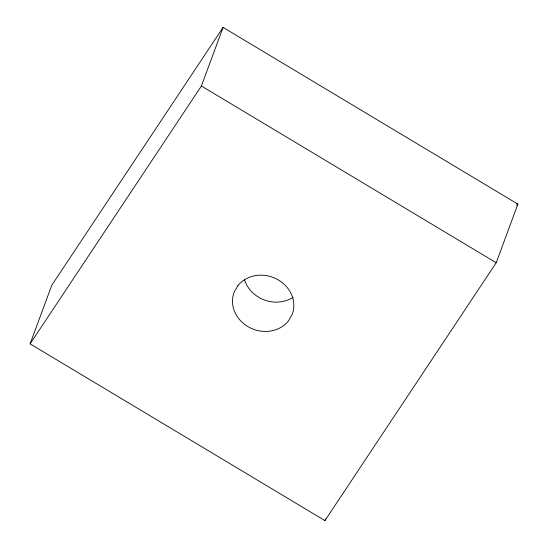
<?xml version="1.0" encoding="UTF-8"?>
<svg xmlns="http://www.w3.org/2000/svg" width="548" height="548" viewBox="0 0 548 548"><rect width="100%" height="100%" fill="white"/><g stroke="black" fill="none" stroke-linecap="round" stroke-linejoin="round"><path stroke-width="0.82" d="M30.113 343.856L51.786 285.255L223.077 27.4L517.887 204.144L496.214 262.745L324.923 520.6L30.113 343.856L201.404 86.002L223.077 27.4M324.923 520.6L325.519 518.997M516.942 205.569L517.887 204.144L516.209 203.877M201.404 86.002L496.214 262.745M293.159 297.228A31.072 27.708 20.3 0 1 244.394 279.37M237.935 285.597L234.277 291.865A31.072 27.708 20.3 0 0 249.128 327.293A31.072 27.708 20.3 0 0 288.385 320.998L292.05 314.737A31.072 27.708 20.3 0 0 277.192 279.309A31.072 27.708 20.3 0 0 237.935 285.597"/></g></svg>
